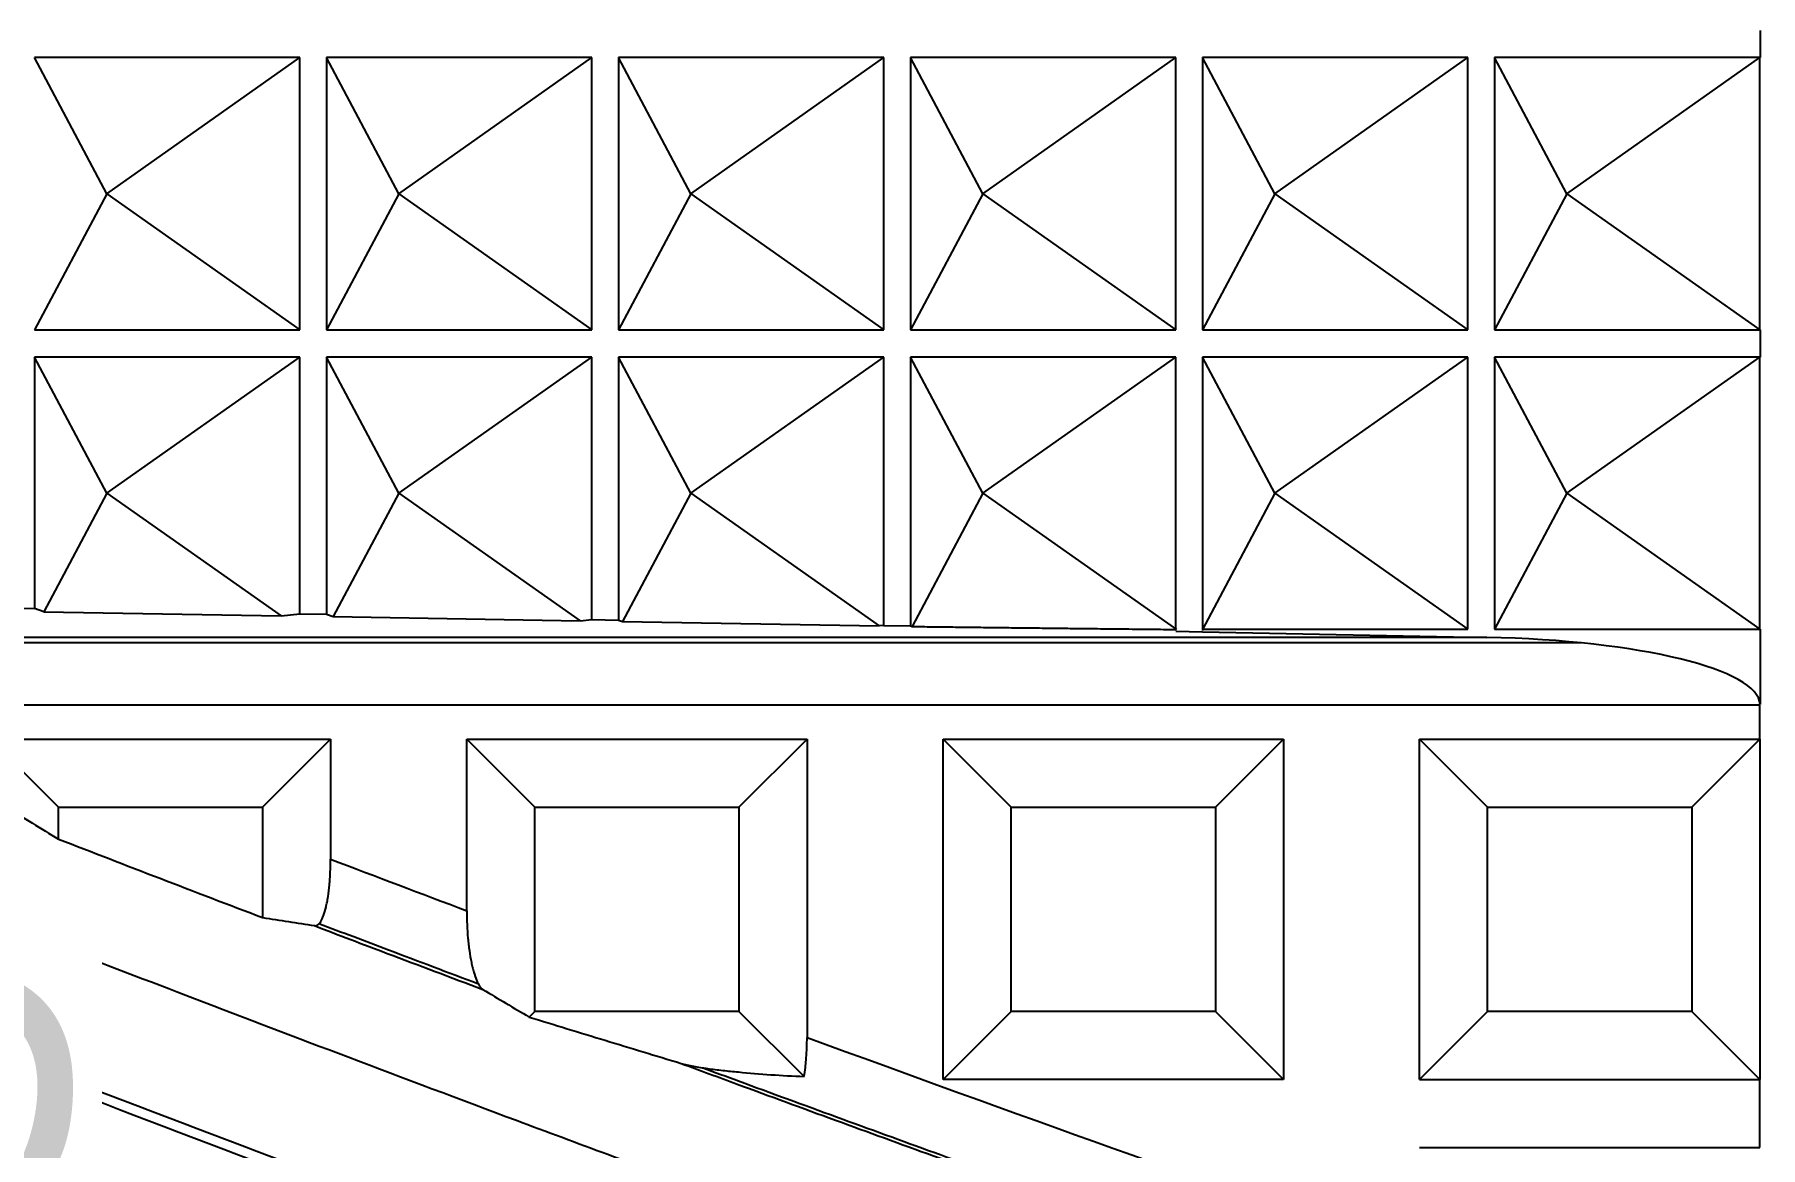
# Model space of a CAD drawing. Header units: millimetres. Extents: x 2519 to 3162, y 2051 to 2506.
# Drawn here: x 2759.4 to 2772.14, y 2270.3 to 2278.51 of the extents above; entities that cross this region are included whole.
import ezdxf

# ---------------------------------------------------------------- set-up
doc = ezdxf.new("R2010")
doc.units = ezdxf.units.MM
doc.layers.add('20', color=7, linetype='Continuous', true_color=0xffffff)
doc.layers.add('dim', color=82, linetype='Continuous', lineweight=9)
doc.styles.add('Capful-A', font='')
doc.styles.get('Capful-A').set_extended_font_data('Microsoft YaHei')
doc.dimstyles.new('Capful-A-1.0', dxfattribs={"dimtxt": 2.5, "dimasz": 2.5, "dimexe": 1.5, "dimexo": 1, "dimgap": 1.5, "dimtad": 0, "dimdsep": 46, "dimtxsty": 'Capful-A', "dimcen": 0, "dimclrt": 2, "dimazin": 2, "dimtfac": 1, "dimtmove": 0, "dimatfit": 3, "dimfxl": 0, "dimtolj": 1, "dimtzin": 0, "dimarcsym": 0})

# ---------------------------------------------------------------- blocks, each defined once
blk = doc.blocks.new('*D159')
at = {"layer": 'Defpoints', "color": 0, "transparency": 16777216}
for p in [(2813.414, 2279.55), (2721.414, 2266.55), (2721.414, 2261.552)]:
    blk.add_point(p, dxfattribs=at)
at = {"layer": 'dim', "color": 0, "lineweight": -2, "transparency": 16777216}
blk.add_line((2721.414, 2266.05), (2721.414, 2261.552), dxfattribs=at)
at = {"layer": 'dim', "color": 2, "transparency": 16777216, "insert": (2721.414, 2259.281), "char_height": 2.5, "attachment_point": 5, "rotation": 90, "style": 'Capful-A', "bg_fill": 3, "box_fill_scale": 1.1, "bg_fill_color": 256, "bg_fill_true_color": 13158600, "bg_fill_transparency": 0}
blk.add_mtext('\\A1;92', dxfattribs=at)
blk = doc.blocks.new('*D160')
at = {"layer": 'Defpoints', "color": 0, "transparency": 16777216}
for p in [(2813.414, 2279.55), (2724.164, 2266.55), (2724.737, 2266.55)]:
    blk.add_point(p, dxfattribs=at)
at = {"layer": 'dim', "color": 0, "lineweight": -2, "transparency": 16777216}
blk.add_line((2724.663, 2266.55), (2724.737, 2266.55), dxfattribs=at)
at = {"layer": 'dim', "color": 2, "transparency": 16777216, "insert": (2730.082, 2266.55), "char_height": 2.5, "attachment_point": 5, "style": 'Capful-A', "bg_fill": 3, "box_fill_scale": 1.1, "bg_fill_color": 256, "bg_fill_true_color": 13158600, "bg_fill_transparency": 0}
blk.add_mtext('\\A1;13({\\fISOCPEUR|b0|i0|c134|p34;%%C}5)', dxfattribs=at)
blk = doc.blocks.new('*D163')
at = {"layer": 'Defpoints', "color": 0, "transparency": 16777216}
for p in [(2813.414, 2279.55), (2760.15, 2247.39), (2760.671, 2247.39)]:
    blk.add_point(p, dxfattribs=at)
at = {"layer": 'dim', "color": 0, "lineweight": -2, "transparency": 16777216}
blk.add_line((2760.65, 2247.39), (2760.671, 2247.39), dxfattribs=at)
at = {"layer": 'dim', "color": 2, "transparency": 16777216, "insert": (2765.261, 2247.39), "char_height": 2.5, "attachment_point": 5, "style": 'Capful-A', "bg_fill": 3, "box_fill_scale": 1.1, "bg_fill_color": 256, "bg_fill_true_color": 13158600, "bg_fill_transparency": 0}
blk.add_mtext('\\A1;32.16', dxfattribs=at)
blk = doc.blocks.new('*D164')
at = {"layer": 'Defpoints', "color": 0, "transparency": 16777216}
for p in [(2813.414, 2279.55), (2757.95, 2245.19), (2757.95, 2244.41)]:
    blk.add_point(p, dxfattribs=at)
at = {"layer": 'dim', "color": 0, "lineweight": -2, "transparency": 16777216}
blk.add_line((2757.95, 2244.69), (2757.95, 2244.41), dxfattribs=at)
at = {"layer": 'dim', "color": 2, "transparency": 16777216, "insert": (2757.95, 2239.845), "char_height": 2.5, "attachment_point": 5, "rotation": 90, "style": 'Capful-A', "bg_fill": 3, "box_fill_scale": 1.1, "bg_fill_color": 256, "bg_fill_true_color": 13158600, "bg_fill_transparency": 0}
blk.add_mtext('\\A1;55.46', dxfattribs=at)
blk = doc.blocks.new('*D189')
at = {"layer": 'Defpoints', "color": 0, "transparency": 16777216}
for p in [(2813.414, 2279.55), (2760.614, 2264.55), (2761.283, 2264.55)]:
    blk.add_point(p, dxfattribs=at)
at = {"layer": 'dim', "color": 0, "lineweight": -2, "transparency": 16777216}
blk.add_line((2761.113, 2264.55), (2761.283, 2264.55), dxfattribs=at)
at = {"layer": 'dim', "color": 2, "transparency": 16777216, "insert": (2766.628, 2264.55), "char_height": 2.5, "attachment_point": 5, "style": 'Capful-A', "bg_fill": 3, "box_fill_scale": 1.1, "bg_fill_color": 256, "bg_fill_true_color": 13158600, "bg_fill_transparency": 0}
blk.add_mtext('\\A1;15({\\fISOCPEUR|b0|i0|c134|p34;%%C}4)', dxfattribs=at)
blk = doc.blocks.new('*D190')
at = {"layer": 'Defpoints', "color": 0, "transparency": 16777216}
for p in [(2813.414, 2279.55), (2758.414, 2267.755), (2758.414, 2266.75)]:
    blk.add_point(p, dxfattribs=at)
at = {"layer": 'dim', "color": 0, "lineweight": -2, "transparency": 16777216}
blk.add_line((2758.414, 2267.25), (2758.414, 2267.755), dxfattribs=at)
at = {"layer": 'dim', "color": 2, "transparency": 16777216, "insert": (2758.414, 2269.934), "char_height": 2.5, "attachment_point": 5, "rotation": 90, "style": 'Capful-A', "bg_fill": 3, "box_fill_scale": 1.1, "bg_fill_color": 256, "bg_fill_true_color": 13158600, "bg_fill_transparency": 0}
blk.add_mtext('\\A1;55', dxfattribs=at)
blk = doc.blocks.new('*D191')
at = {"layer": 'Defpoints', "color": 0, "transparency": 16777216}
for p in [(2813.414, 2279.55), (2775.056, 2258.05), (2781.164, 2258.05)]:
    blk.add_point(p, dxfattribs=at)
at = {"layer": 'dim', "color": 0, "lineweight": -2, "transparency": 16777216}
blk.add_line((2780.664, 2258.05), (2775.056, 2258.05), dxfattribs=at)
at = {"layer": 'dim', "color": 2, "transparency": 16777216, "insert": (2768.269, 2258.05), "char_height": 2.5, "attachment_point": 5, "style": 'Capful-A', "bg_fill": 3, "box_fill_scale": 1.1, "bg_fill_color": 256, "bg_fill_true_color": 13158600, "bg_fill_transparency": 0}
blk.add_mtext('\\A1;21.5({\\fISOCPEUR|b0|i0|c134|p34;%%C}4)', dxfattribs=at)

msp = doc.modelspace()

# ---------------------------------------------------------------- linework, layer by layer
at = {"layer": '20', "color": 7, "linetype": 'Continuous'}
for p, q in [((2772.138, 2278.545), (2772.138, 2278.344)), ((2761.357, 2278.344), (2759.397, 2278.344)), ((2759.932, 2277.339), (2759.397, 2278.344)), ((2759.932, 2277.339), (2761.357, 2278.344)), ((2761.357, 2276.334), (2761.357, 2278.344)), ((2761.553, 2278.344), (2761.553, 2276.334)), ((2763.513, 2278.344), (2761.553, 2278.344)), ((2762.088, 2277.339), (2761.553, 2278.344)), ((2762.088, 2277.339), (2763.513, 2278.344)), ((2763.513, 2276.334), (2763.513, 2278.344)), ((2763.709, 2278.344), (2763.709, 2276.334)), ((2765.669, 2278.344), (2763.709, 2278.344)), ((2764.244, 2277.339), (2763.709, 2278.344)), ((2764.244, 2277.339), (2765.669, 2278.344)), ((2765.669, 2276.334), (2765.669, 2278.344)), ((2765.865, 2278.344), (2765.865, 2276.334)), ((2767.825, 2278.344), (2765.865, 2278.344)), ((2766.4, 2277.339), (2765.865, 2278.344)), ((2766.4, 2277.339), (2767.825, 2278.344)), ((2767.825, 2276.334), (2767.825, 2278.344)), ((2768.556, 2277.339), (2768.021, 2278.344)), ((2768.021, 2278.344), (2768.021, 2276.334)), ((2769.981, 2278.344), (2768.021, 2278.344)), ((2768.556, 2277.339), (2769.981, 2278.344)), ((2769.981, 2276.334), (2769.981, 2278.344)), ((2770.177, 2278.344), (2770.177, 2276.334)), ((2772.138, 2278.344), (2770.177, 2278.344)), ((2770.712, 2277.339), (2770.177, 2278.344)), ((2770.712, 2277.339), (2772.137, 2278.344)), ((2772.137, 2276.334), (2772.137, 2278.344)), ((2759.932, 2277.339), (2759.397, 2276.334)), ((2759.932, 2277.339), (2761.357, 2276.334)), ((2762.088, 2277.339), (2761.553, 2276.334)), ((2762.088, 2277.339), (2763.513, 2276.334)), ((2764.244, 2277.339), (2763.709, 2276.334)), ((2764.244, 2277.339), (2765.669, 2276.334)), ((2766.4, 2277.339), (2765.865, 2276.334)), ((2766.4, 2277.339), (2767.825, 2276.334)), ((2768.556, 2277.339), (2768.021, 2276.334)), ((2768.556, 2277.339), (2769.981, 2276.334)), ((2770.712, 2277.339), (2770.177, 2276.334)), ((2770.712, 2277.339), (2772.137, 2276.334)), ((2759.397, 2276.334), (2761.357, 2276.334)), ((2761.553, 2276.334), (2763.513, 2276.334)), ((2763.709, 2276.334), (2765.669, 2276.334)), ((2765.865, 2276.334), (2767.825, 2276.334)), ((2768.021, 2276.334), (2769.981, 2276.334)), ((2770.177, 2276.334), (2772.138, 2276.334)), ((2772.138, 2276.334), (2772.138, 2276.133)), ((2759.397, 2276.133), (2759.397, 2274.276)), ((2761.357, 2276.133), (2759.397, 2276.133)), ((2759.932, 2275.128), (2759.397, 2276.133)), ((2759.932, 2275.128), (2761.357, 2276.133)), ((2761.357, 2274.237), (2761.357, 2276.133)), ((2761.553, 2276.133), (2761.553, 2274.233)), ((2763.513, 2276.133), (2761.553, 2276.133)), ((2762.088, 2275.128), (2761.553, 2276.133)), ((2762.088, 2275.128), (2763.513, 2276.133)), ((2763.513, 2274.194), (2763.513, 2276.133)), ((2763.709, 2276.133), (2763.709, 2274.19)), ((2765.669, 2276.133), (2763.709, 2276.133)), ((2764.244, 2275.128), (2763.709, 2276.133)), ((2764.244, 2275.128), (2765.669, 2276.133)), ((2765.669, 2274.151), (2765.669, 2276.133)), ((2765.865, 2276.133), (2765.865, 2274.147)), ((2767.825, 2276.133), (2765.865, 2276.133)), ((2766.4, 2275.128), (2765.865, 2276.133)), ((2766.4, 2275.128), (2767.825, 2276.133)), ((2767.825, 2274.115), (2767.825, 2276.133)), ((2768.021, 2276.133), (2768.021, 2274.114)), ((2769.981, 2276.133), (2768.021, 2276.133)), ((2768.556, 2275.128), (2768.021, 2276.133)), ((2768.556, 2275.128), (2769.981, 2276.133)), ((2769.981, 2274.123), (2769.981, 2276.133)), ((2770.177, 2276.133), (2770.177, 2274.123)), ((2772.138, 2276.133), (2770.177, 2276.133)), ((2770.712, 2275.128), (2770.177, 2276.133)), ((2770.712, 2275.128), (2772.137, 2276.133)), ((2772.137, 2274.123), (2772.137, 2276.133)), ((2759.932, 2275.128), (2759.465, 2274.252)), ((2759.932, 2275.128), (2761.217, 2274.222)), ((2762.088, 2275.128), (2761.602, 2274.216)), ((2762.088, 2275.128), (2763.426, 2274.185)), ((2764.244, 2275.128), (2763.739, 2274.179)), ((2764.244, 2275.128), (2765.634, 2274.148)), ((2766.4, 2275.128), (2765.876, 2274.143)), ((2766.4, 2275.128), (2767.828, 2274.121)), ((2768.556, 2275.128), (2768.02, 2274.122)), ((2768.556, 2275.128), (2769.981, 2274.123)), ((2770.712, 2275.128), (2770.177, 2274.123)), ((2770.712, 2275.128), (2772.137, 2274.123)), ((2759.201, 2274.28), (2759.397, 2274.276)), ((2759.465, 2274.252), (2759.397, 2274.276)), ((2759.465, 2274.252), (2761.217, 2274.222)), ((2761.217, 2274.222), (2761.357, 2274.237)), ((2761.357, 2274.237), (2761.553, 2274.233)), ((2761.553, 2274.233), (2761.602, 2274.216)), ((2761.602, 2274.216), (2763.426, 2274.185)), ((2763.426, 2274.185), (2763.513, 2274.194)), ((2763.513, 2274.194), (2763.709, 2274.19)), ((2763.709, 2274.19), (2763.739, 2274.179)), ((2763.739, 2274.179), (2765.634, 2274.148)), ((2765.669, 2274.151), (2765.634, 2274.148)), ((2765.669, 2274.151), (2765.865, 2274.147)), ((2765.865, 2274.147), (2765.876, 2274.143)), ((2767.825, 2274.108), (2768.021, 2274.104)), ((2768.021, 2274.123), (2769.981, 2274.123)), ((2768.021, 2274.104), (2770.12, 2274.063)), ((2770.177, 2274.123), (2772.138, 2274.123)), ((2772.138, 2274.123), (2772.138, 2273.568)), ((2770.12, 2274.063), (2758.635, 2274.063)), ((2770.813, 2274.023), (2758.635, 2274.023)), ((2772.137, 2273.562), (2758.635, 2273.562)), ((2772.136, 2273.311), (2772.136, 2273.562)), ((2759.573, 2272.808), (2759.072, 2273.309)), ((2759.281, 2273.311), (2761.583, 2273.311)), ((2761.081, 2272.808), (2761.583, 2273.311)), ((2761.583, 2273.311), (2761.583, 2272.425)), ((2763.091, 2272.808), (2762.588, 2273.311)), ((2762.588, 2272.044), (2762.588, 2273.311)), ((2762.588, 2273.311), (2765.101, 2273.311)), ((2764.598, 2272.808), (2765.101, 2273.311)), ((2765.101, 2273.311), (2765.101, 2271.109)), ((2766.608, 2272.808), (2766.106, 2273.311)), ((2766.106, 2270.798), (2766.106, 2273.311)), ((2766.106, 2273.311), (2768.618, 2273.311)), ((2768.116, 2272.808), (2768.618, 2273.311)), ((2768.618, 2273.311), (2768.618, 2270.798)), ((2770.126, 2272.808), (2769.623, 2273.311)), ((2769.623, 2270.798), (2769.623, 2273.311)), ((2769.623, 2273.311), (2772.136, 2273.311)), ((2771.633, 2272.808), (2772.136, 2273.311)), ((2772.136, 2273.311), (2772.136, 2270.798)), ((2759.573, 2272.808), (2761.081, 2272.808)), ((2759.573, 2272.573), (2759.573, 2272.808)), ((2761.081, 2272.808), (2761.081, 2271.994)), ((2763.091, 2272.808), (2764.598, 2272.808)), ((2763.091, 2271.301), (2763.091, 2272.808)), ((2764.598, 2272.808), (2764.598, 2271.301)), ((2766.608, 2272.808), (2768.116, 2272.808)), ((2766.608, 2271.301), (2766.608, 2272.808)), ((2768.116, 2272.808), (2768.116, 2271.301)), ((2770.126, 2271.301), (2770.126, 2272.808)), ((2770.126, 2272.808), (2771.633, 2272.808)), ((2771.633, 2272.808), (2771.633, 2271.301)), ((2763.091, 2271.301), (2763.049, 2271.259)), ((2764.598, 2271.301), (2763.091, 2271.301)), ((2764.598, 2271.301), (2765.079, 2270.82)), ((2766.608, 2271.301), (2766.106, 2270.798)), ((2768.116, 2271.301), (2766.608, 2271.301)), ((2768.116, 2271.301), (2768.618, 2270.798)), ((2770.126, 2271.301), (2769.623, 2270.798)), ((2771.633, 2271.301), (2770.126, 2271.301)), ((2771.633, 2271.301), (2772.136, 2270.798)), ((2768.618, 2270.798), (2766.106, 2270.798)), ((2769.623, 2270.798), (2772.136, 2270.798)), ((2772.136, 2270.296), (2772.136, 2270.798)), ((2769.623, 2270.296), (2772.136, 2270.296))]:
    msp.add_line(p, q, dxfattribs=at)
msp.add_ellipse((2769.927, 2273.562), major_axis=(-2.211, 0), ratio=0.227259, start_param=3.152923, end_param=4.625123, dxfattribs=at)
for points, knots in [([(2753.833, 2275.017), (2753.834, 2275.016), (2753.859, 2274.986), (2754.023, 2274.789), (2754.345, 2274.441), (2754.831, 2274.003), (2755.354, 2273.61), (2755.913, 2273.269), (2756.512, 2272.976), (2757.167, 2272.721), (2757.883, 2272.439), (2758.688, 2272.125), (2759.597, 2271.773), (2760.616, 2271.381), (2761.748, 2270.95), (2762.989, 2270.483), (2764.337, 2269.983), (2765.793, 2269.45), (2767.367, 2268.885), (2769.071, 2268.286), (2770.921, 2267.651), (2772.929, 2266.982), (2775.112, 2266.278), (2777.486, 2265.544), (2780.069, 2264.788), (2782.884, 2264.013), (2785.951, 2263.221), (2789.294, 2262.413), (2792.936, 2261.592), (2796.9, 2260.761), (2799.658, 2260.227), (2801.095, 2259.961), (2801.095, 2259.961)], [0, 0, 0, 0, 0.000101, 0.002352, 0.015411, 0.028516, 0.041621, 0.054661, 0.067787, 0.081635, 0.096859, 0.114063, 0.133555, 0.155414, 0.179699, 0.206323, 0.235115, 0.266087, 0.29949, 0.33559, 0.374654, 0.416962, 0.462803, 0.512466, 0.566253, 0.624569, 0.687866, 0.756592, 0.831214, 0.912192, 0.999974, 1, 1, 1, 1]), ([(2761.464, 2271.934), (2761.472, 2271.932), (2761.48, 2271.934), (2761.492, 2271.942), (2761.495, 2271.946), (2761.503, 2271.954), (2761.511, 2271.964), (2761.518, 2271.978), (2761.525, 2271.993), (2761.528, 2272.001), (2761.538, 2272.028), (2761.544, 2272.049), (2761.551, 2272.078), (2761.552, 2272.084), (2761.555, 2272.096), (2761.556, 2272.102), (2761.56, 2272.121), (2761.562, 2272.135), (2761.568, 2272.176), (2761.572, 2272.204), (2761.576, 2272.25), (2761.577, 2272.265), (2761.579, 2272.297), (2761.58, 2272.313), (2761.582, 2272.36), (2761.583, 2272.392), (2761.583, 2272.425)], [0, 0, 0, 0, 0.125, 0.125, 0.1875, 0.1875, 0.25, 0.3125, 0.3125, 0.375, 0.375, 0.5, 0.5, 0.53125, 0.53125, 0.5625, 0.5625, 0.625, 0.625, 0.75, 0.75, 0.8125, 0.8125, 0.875, 0.875, 1, 1, 1, 1]), ([(2776.78, 2264.832), (2774.595, 2265.497), (2770.14, 2266.94), (2763.357, 2269.364), (2758.764, 2271.13), (2756.423, 2272.054)], [0, 0, 0, 0, 0.318559, 0.651879, 1, 1, 1, 1]), ([(2756.397, 2271.989), (2758.738, 2271.064), (2763.333, 2269.298), (2770.118, 2266.873), (2774.574, 2265.43), (2776.76, 2264.764)], [0, 0, 0, 0, 0.348121, 0.681441, 1, 1, 1, 1]), ([(2761.464, 2271.934), (2761.643, 2271.865), (2762.057, 2271.708), (2762.472, 2271.552), (2762.707, 2271.463)], [0, 0, 0, 0, 0.432346, 1, 1, 1, 1]), ([(2762.674, 2271.503), (2762.453, 2271.586), (2762.06, 2271.734), (2761.668, 2271.883), (2761.497, 2271.948)], [0, 0, 0, 0, 0.563766, 1, 1, 1, 1]), ([(2762.588, 2272.044), (2762.588, 2272.01), (2762.589, 2271.975), (2762.592, 2271.907), (2762.594, 2271.874), (2762.598, 2271.826), (2762.6, 2271.81), (2762.604, 2271.779), (2762.606, 2271.764), (2762.612, 2271.719), (2762.617, 2271.691), (2762.625, 2271.651), (2762.628, 2271.638), (2762.633, 2271.614), (2762.637, 2271.602), (2762.646, 2271.569), (2762.653, 2271.549), (2762.664, 2271.523), (2762.668, 2271.515), (2762.675, 2271.5), (2762.679, 2271.494), (2762.691, 2271.477), (2762.699, 2271.468), (2762.707, 2271.463)], [0, 0, 0, 0, 0.125, 0.125, 0.25, 0.25, 0.3125, 0.3125, 0.375, 0.375, 0.5, 0.5, 0.5625, 0.5625, 0.625, 0.625, 0.75, 0.75, 0.8125, 0.8125, 0.875, 0.875, 1, 1, 1, 1]), ([(2765.079, 2270.82), (2765.083, 2270.841), (2765.086, 2270.863), (2765.09, 2270.898), (2765.091, 2270.91), (2765.093, 2270.934), (2765.094, 2270.946), (2765.097, 2270.983), (2765.098, 2271.008), (2765.1, 2271.058), (2765.101, 2271.084), (2765.101, 2271.109)], [0, 0, 0, 0, 0.25, 0.25, 0.375, 0.375, 0.5, 0.5, 0.75, 0.75, 1, 1, 1, 1]), ([(2764.171, 2270.917), (2764.184, 2270.913), (2764.199, 2270.91), (2764.229, 2270.903), (2764.245, 2270.899), (2764.278, 2270.893), (2764.296, 2270.89), (2764.331, 2270.884), (2764.349, 2270.882), (2764.403, 2270.874), (2764.441, 2270.869), (2764.517, 2270.861), (2764.556, 2270.857), (2764.674, 2270.846), (2764.753, 2270.839), (2764.915, 2270.828), (2764.997, 2270.824), (2765.079, 2270.82)], [0, 0, 0, 0, 0.0625, 0.0625, 0.125, 0.125, 0.1875, 0.1875, 0.25, 0.25, 0.375, 0.375, 0.5, 0.5, 0.75, 0.75, 1, 1, 1, 1]), ([(2764.171, 2270.917), (2764.309, 2270.866), (2764.93, 2270.637), (2766.072, 2270.219), (2767.641, 2269.656), (2768.878, 2269.221), (2769.593, 2268.973), (2769.742, 2268.921)], [0, 0, 0, 0, 0.074823, 0.335309, 0.616241, 0.919859, 1, 1, 1, 1]), ([(2764.332, 2270.884), (2764.42, 2270.852), (2764.99, 2270.642), (2766.081, 2270.243), (2767.649, 2269.679), (2768.872, 2269.249), (2769.574, 2269.006), (2769.709, 2268.959)], [0, 0, 0, 0, 0.049005, 0.318908, 0.609996, 0.92459, 1, 1, 1, 1])]:
    msp.add_open_spline(points, degree=3, knots=knots, dxfattribs=at)
for points, degree in [([(2765.876, 2274.143), (2767.082, 2274.129)], 1), ([(2767.082, 2274.129), (2767.827, 2274.121)], 1), ([(2759.19, 2272.808), (2759.253, 2272.769), (2759.381, 2272.691), (2759.509, 2272.612), (2759.573, 2272.573)], 3), ([(2759.573, 2272.573), (2759.822, 2272.477), (2760.323, 2272.284), (2760.827, 2272.09), (2761.081, 2271.994)], 3), ([(2761.583, 2272.425), (2761.918, 2272.298), (2762.253, 2272.171), (2762.588, 2272.044)], 3), ([(2761.081, 2271.994), (2761.145, 2271.984), (2761.272, 2271.963), (2761.4, 2271.944), (2761.464, 2271.934)], 3), ([(2762.707, 2271.463), (2762.764, 2271.429), (2762.878, 2271.361), (2762.992, 2271.293), (2763.049, 2271.259)], 3), ([(2763.049, 2271.259), (2763.236, 2271.202), (2763.61, 2271.087), (2763.984, 2270.974), (2764.171, 2270.917)], 3), ([(2765.101, 2271.109), (2766.603, 2270.558), (2768.111, 2270.018), (2769.623, 2269.494)], 3)]:
    msp.add_open_spline(points, degree=degree, dxfattribs=at)

# ---------------------------------------------------------------- next in the draw order: dimensions: what is measured, and where the dimension line sits
at = {"layer": 'dim'}
dim = msp.add_ordinate_dim(feature_location=(2721.414, 2266.55), offset=(0, -4.998), dtype=1, origin=(2813.414, 2279.55), dimstyle='Capful-A-1.0', override={"dimasz": 2, "dimexe": 0.49975, "dimexo": 0.49975, "dimgap": 0.49975}, dxfattribs=at)
dim.commit()
dim.dimension.update_dxf_attribs({"geometry": '*D159', "text_midpoint": (2721.414, 2259.281)})

# ---------------------------------------------------------------- next in the draw order: dimensions: what is measured, and where the dimension line sits
dim = msp.add_ordinate_dim(feature_location=(2724.164, 2266.55), offset=(0.574, 0), dtype=0, origin=(2813.414, 2279.55), text='<>({\\fISOCPEUR|b0|i0|c134|p34;%%C}5)', dimstyle='Capful-A-1.0', override={"dimasz": 2, "dimexe": 0.49975, "dimexo": 0.49975, "dimgap": 0.49975}, dxfattribs=at)
dim.commit()
dim.dimension.update_dxf_attribs({"geometry": '*D160', "text_midpoint": (2730.082, 2266.55)})

# ---------------------------------------------------------------- next in the draw order: dimensions: what is measured, and where the dimension line sits
dim = msp.add_ordinate_dim(feature_location=(2760.15, 2247.39), offset=(0.521, 0), dtype=0, origin=(2813.414, 2279.55), dimstyle='Capful-A-1.0', override={"dimasz": 2, "dimexe": 0.49975, "dimexo": 0.49975, "dimgap": 0.49975}, dxfattribs=at)
dim.commit()
dim.dimension.update_dxf_attribs({"geometry": '*D163', "text_midpoint": (2765.261, 2247.39)})

# ---------------------------------------------------------------- next in the draw order: dimensions: what is measured, and where the dimension line sits
dim = msp.add_ordinate_dim(feature_location=(2757.95, 2245.19), offset=(0, -0.78), dtype=1, origin=(2813.414, 2279.55), dimstyle='Capful-A-1.0', override={"dimasz": 2, "dimexe": 0.49975, "dimexo": 0.49975, "dimgap": 0.49975}, dxfattribs=at)
dim.commit()
dim.dimension.update_dxf_attribs({"geometry": '*D164', "text_midpoint": (2757.95, 2239.845)})

# ---------------------------------------------------------------- next in the draw order: dimensions: what is measured, and where the dimension line sits
dim = msp.add_ordinate_dim(feature_location=(2760.614, 2264.55), offset=(0.669, 0), dtype=0, origin=(2813.414, 2279.55), text='<>({\\fISOCPEUR|b0|i0|c134|p34;%%C}4)', dimstyle='Capful-A-1.0', override={"dimasz": 2, "dimexe": 0.49975, "dimexo": 0.49975, "dimgap": 0.49975}, dxfattribs=at)
dim.commit()
dim.dimension.update_dxf_attribs({"geometry": '*D189', "text_midpoint": (2766.628, 2264.55)})

# ---------------------------------------------------------------- next in the draw order: dimensions: what is measured, and where the dimension line sits
dim = msp.add_ordinate_dim(feature_location=(2758.414, 2266.75), offset=(0, 1.005), dtype=1, origin=(2813.414, 2279.55), dimstyle='Capful-A-1.0', override={"dimasz": 2, "dimexe": 0.49975, "dimexo": 0.49975, "dimgap": 0.49975}, dxfattribs=at)
dim.commit()
dim.dimension.update_dxf_attribs({"geometry": '*D190', "text_midpoint": (2758.414, 2269.934)})

# ---------------------------------------------------------------- next in the draw order: dimensions: what is measured, and where the dimension line sits
dim = msp.add_ordinate_dim(feature_location=(2781.164, 2258.05), offset=(-6.108, 0), dtype=0, origin=(2813.414, 2279.55), text='<>({\\fISOCPEUR|b0|i0|c134|p34;%%C}4)', dimstyle='Capful-A-1.0', override={"dimasz": 2, "dimexe": 0.49975, "dimexo": 0.49975, "dimgap": 0.49975}, dxfattribs=at)
dim.commit()
dim.dimension.update_dxf_attribs({"geometry": '*D191', "text_midpoint": (2768.269, 2258.05)})

doc.saveas('drawing.dxf')
